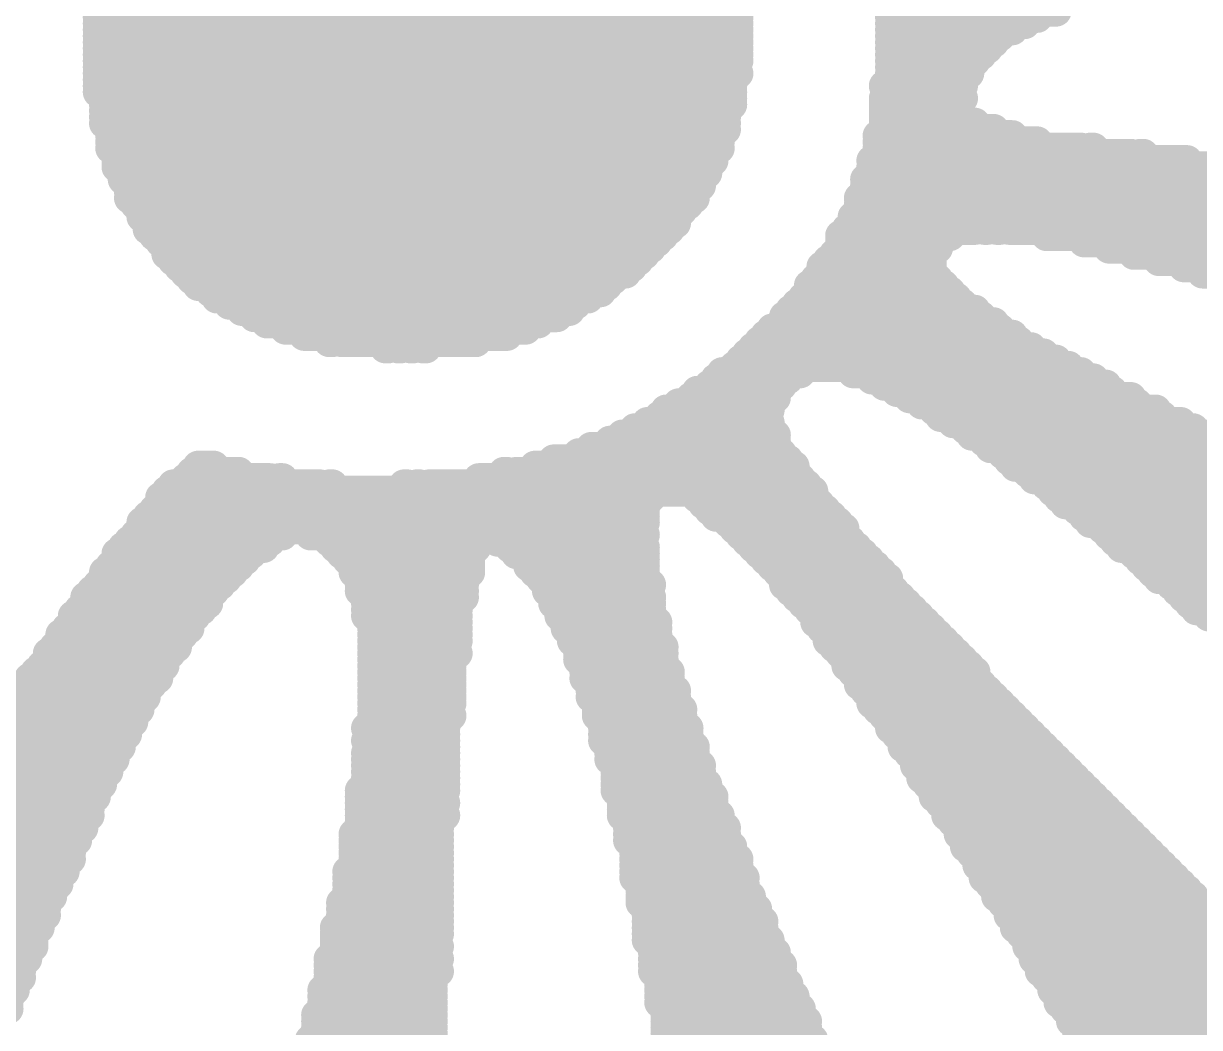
# Model space of a CAD drawing. Extents: x 0 to 127, y 0 to 167.
# Drawn here: x 48.859 to 50.775, y 100.33 to 101.966 of the extents above; entities that cross this region are included whole.
import ezdxf

# ---------------------------------------------------------------- set-up
doc = ezdxf.new("R2010")
doc.units = 0
doc.layers.add('2D_LINE_126', color=222, linetype='CONTINUOUS')

# ---------------------------------------------------------------- blocks, each defined once
blk = doc.blocks.new('SMOOTH_0$0508')
at = {"const_width": 0.0254}
blk.add_lwpolyline([(-0.0127, 0, 1), (0.0127, 0, 1)], format="xyb", close=True, dxfattribs=at)
blk = doc.blocks.new('DRAWING_3017')
at = {"layer": '2D_LINE_126', "const_width": 0.0508}
for points in [[(3.00736, 9.27608), (4.04876, 9.27608)], [(3.00736, 9.26592), (4.04876, 9.26592)], [(4.29768, 9.27608), (4.56692, 9.27608)], [(4.29768, 9.26592), (4.53644, 9.26592)], [(3.00736, 9.25576), (4.04876, 9.25576)], [(3.00736, 9.2456), (4.04876, 9.2456)], [(4.29768, 9.25576), (4.51612, 9.25576)], [(4.29768, 9.2456), (4.4958, 9.2456)], [(3.00736, 9.23544), (4.04876, 9.23544)], [(3.00736, 9.22528), (4.04876, 9.22528)], [(4.29768, 9.23544), (4.47548, 9.23544)], [(4.29768, 9.22528), (4.46532, 9.22528)], [(3.00736, 9.21512), (4.04876, 9.21512)], [(4.29768, 9.21512), (4.45516, 9.21512)], [(3.00736, 9.20496), (4.04876, 9.20496)], [(3.00736, 9.1948), (4.04876, 9.1948)], [(4.29768, 9.20496), (4.445, 9.20496)], [(4.29768, 9.1948), (4.43484, 9.1948)], [(3.00736, 9.18464), (4.0386, 9.18464)], [(3.00736, 9.17448), (4.04876, 9.17448)], [(4.29768, 9.18464), (4.42468, 9.18464)], [(4.29768, 9.17448), (4.42468, 9.17448)], [(3.00736, 9.16432), (4.0386, 9.16432)], [(3.00736, 9.15416), (4.0386, 9.15416)], [(4.28752, 9.15416), (4.41452, 9.15416)], [(4.29768, 9.16432), (4.41452, 9.16432)], [(3.00736, 9.144), (4.0386, 9.144)], [(3.01752, 9.13384), (4.0386, 9.13384)], [(4.28752, 9.13384), (4.41452, 9.13384)], [(4.29768, 9.144), (4.40436, 9.144)], [(3.01752, 9.12368), (4.0386, 9.12368)], [(3.01752, 9.11352), (4.02844, 9.11352)], [(4.28752, 9.12368), (4.40436, 9.12368)], [(4.28752, 9.11352), (4.40436, 9.11352)], [(3.01752, 9.10336), (4.02844, 9.10336)], [(3.01752, 9.0932), (4.02844, 9.0932)], [(4.28752, 9.10336), (4.40436, 9.10336)], [(4.28752, 9.0932), (4.43484, 9.0932)], [(3.02768, 9.08304), (4.02844, 9.08304)], [(3.02768, 9.07288), (4.01828, 9.07288)], [(4.27736, 9.07288), (4.4958, 9.07288)], [(4.28752, 9.08304), (4.46532, 9.08304)], [(3.02768, 9.06272), (4.01828, 9.06272)], [(3.02768, 9.05256), (4.01828, 9.05256)], [(4.27736, 9.06272), (4.53644, 9.06272)], [(4.27736, 9.05256), (4.60756, 9.05256)], [(4.6228, 9.05256), (4.62788, 9.05256)], [(3.03784, 9.0424), (4.00812, 9.0424)], [(4.27736, 9.0424), (4.68884, 9.0424)], [(4.70408, 9.0424), (4.70916, 9.0424)], [(3.03784, 9.03224), (4.00812, 9.03224)], [(3.03784, 9.02208), (3.99796, 9.02208)], [(4.2672, 9.03224), (4.78028, 9.03224)], [(4.2672, 9.02208), (4.86156, 9.02208)], [(3.048, 9.01192), (3.99796, 9.01192)], [(3.048, 9.00176), (3.9878, 9.00176)], [(4.25704, 9.00176), (5.07492, 9.00176)], [(4.2672, 9.01192), (4.953, 9.01192)], [(3.05816, 8.9916), (3.9878, 8.9916)], [(3.05816, 8.98144), (3.97764, 8.98144)], [(4.25704, 8.9916), (5.19684, 8.9916)], [(4.25704, 8.98144), (5.31876, 8.98144)], [(3.05816, 8.97128), (3.97764, 8.97128)], [(3.06832, 8.96112), (3.96748, 8.96112)], [(4.24688, 8.97128), (5.44068, 8.97128)], [(4.24688, 8.96112), (5.5626, 8.96112)], [(3.07848, 8.95096), (3.95732, 8.95096)], [(3.07848, 8.9408), (3.94716, 8.9408)], [(4.23672, 8.9408), (5.8674, 8.9408)], [(4.24688, 8.95096), (5.70484, 8.95096)], [(3.08864, 8.93064), (3.94716, 8.93064)], [(3.08864, 8.92048), (3.937, 8.92048)], [(4.22656, 8.92048), (4.43484, 8.92048)], [(4.23672, 8.93064), (6.00964, 8.93064)], [(4.45008, 8.92048), (4.45516, 8.92048)], [(4.4704, 8.92048), (4.47548, 8.92048)], [(4.49072, 8.92048), (6.1722, 8.92048)], [(3.0988, 8.91032), (3.92684, 8.91032)], [(3.10896, 8.90016), (3.91668, 8.90016)], [(4.2164, 8.91032), (4.3942, 8.91032)], [(4.2164, 8.90016), (4.37388, 8.90016)], [(4.55168, 8.91032), (6.31444, 8.91032)], [(4.61264, 8.90016), (6.46684, 8.90016)], [(3.11912, 8.89), (3.90652, 8.89)], [(4.2164, 8.89), (4.37388, 8.89)], [(4.65328, 8.89), (8.5598, 8.89)], [(3.11912, 8.87984), (3.89636, 8.87984)], [(3.12928, 8.86968), (3.8862, 8.86968)], [(4.19608, 8.86968), (4.36372, 8.86968)], [(4.20624, 8.87984), (4.36372, 8.87984)], [(4.69392, 8.87984), (8.5598, 8.87984)], [(4.73456, 8.86968), (8.5598, 8.86968)], [(3.13944, 8.85952), (3.87604, 8.85952)], [(3.1496, 8.84936), (3.86588, 8.84936)], [(4.18592, 8.85952), (4.36372, 8.85952)], [(4.18592, 8.84936), (4.36372, 8.84936)], [(4.7752, 8.85952), (8.5598, 8.85952)], [(4.80568, 8.84936), (8.5598, 8.84936)], [(3.15976, 8.8392), (3.84556, 8.8392)], [(3.16992, 8.82904), (3.8354, 8.82904)], [(4.1656, 8.82904), (4.38404, 8.82904)], [(4.17576, 8.8392), (4.37388, 8.8392)], [(3.19024, 8.81888), (3.82524, 8.81888)], [(3.2004, 8.80872), (3.80492, 8.80872)], [(4.15544, 8.80872), (4.40436, 8.80872)], [(4.1656, 8.81888), (4.3942, 8.81888)], [(3.22072, 8.79856), (3.7846, 8.79856)], [(3.24104, 8.7884), (3.77444, 8.7884)], [(4.13512, 8.7884), (4.43484, 8.7884)], [(4.14528, 8.79856), (4.41452, 8.79856)], [(3.26136, 8.77824), (3.75412, 8.77824)], [(3.28168, 8.76808), (3.72364, 8.76808)], [(4.12496, 8.77824), (4.445, 8.77824)], [(4.12496, 8.76808), (4.46532, 8.76808)], [(3.31216, 8.75792), (3.70332, 8.75792)], [(3.34264, 8.74776), (3.67284, 8.74776)], [(4.09448, 8.74776), (4.4958, 8.74776)], [(4.10464, 8.75792), (4.47548, 8.75792)], [(3.38328, 8.7376), (3.38836, 8.7376)], [(3.4036, 8.7376), (3.62204, 8.7376)], [(3.47472, 8.72744), (3.4798, 8.72744)], [(3.49504, 8.72744), (3.50012, 8.72744)], [(3.51536, 8.72744), (3.52044, 8.72744)], [(3.53568, 8.72744), (3.54076, 8.72744)], [(4.07416, 8.72744), (4.52628, 8.72744)], [(4.08432, 8.7376), (4.50596, 8.7376)], [(4.064, 8.71728), (4.5466, 8.71728)], [(4.04368, 8.69696), (4.58724, 8.69696)], [(4.05384, 8.70712), (4.56692, 8.70712)], [(4.0132, 8.67664), (4.13004, 8.67664)], [(4.02336, 8.6868), (4.15036, 8.6868)], [(4.23672, 8.6868), (4.60756, 8.6868)], [(4.2672, 8.67664), (4.62788, 8.67664)], [(3.98272, 8.65632), (4.10972, 8.65632)], [(4.00304, 8.66648), (4.11988, 8.66648)], [(4.28752, 8.66648), (4.6482, 8.66648)], [(4.30784, 8.65632), (4.65836, 8.65632)], [(3.95224, 8.636), (4.09956, 8.636)], [(3.97256, 8.64616), (4.10972, 8.64616)], [(4.32816, 8.64616), (4.68884, 8.64616)], [(4.34848, 8.636), (4.699, 8.636)], [(3.92176, 8.61568), (4.0894, 8.61568)], [(3.93192, 8.62584), (4.09956, 8.62584)], [(4.3688, 8.62584), (4.72948, 8.62584)], [(4.37896, 8.61568), (4.73964, 8.61568)], [(3.88112, 8.59536), (4.09956, 8.59536)], [(3.90144, 8.60552), (4.09956, 8.60552)], [(4.39928, 8.60552), (4.77012, 8.60552)], [(4.4196, 8.59536), (4.79044, 8.59536)], [(3.84048, 8.57504), (4.10972, 8.57504)], [(3.8608, 8.5852), (4.10972, 8.5852)], [(4.42976, 8.5852), (4.81076, 8.5852)], [(4.45008, 8.57504), (4.83108, 8.57504)], [(3.78968, 8.55472), (4.11988, 8.55472)], [(3.81, 8.56488), (4.10972, 8.56488)], [(4.46024, 8.56488), (4.8514, 8.56488)], [(4.48056, 8.55472), (4.88188, 8.55472)], [(3.74904, 8.54456), (4.13004, 8.54456)], [(4.49072, 8.54456), (4.9022, 8.54456)], [(3.15976, 8.52424), (3.23596, 8.52424)], [(3.16992, 8.5344), (3.19532, 8.5344)], [(3.66776, 8.52424), (3.67284, 8.52424)], [(3.68808, 8.52424), (4.1402, 8.52424)], [(3.71856, 8.5344), (4.1402, 8.5344)], [(4.50088, 8.5344), (4.92252, 8.5344)], [(4.5212, 8.52424), (4.94284, 8.52424)], [(3.12928, 8.50392), (3.36804, 8.50392)], [(3.1496, 8.51408), (3.28676, 8.51408)], [(3.302, 8.51408), (3.30708, 8.51408)], [(3.38328, 8.50392), (3.38836, 8.50392)], [(3.5052, 8.50392), (3.51028, 8.50392)], [(3.52552, 8.50392), (3.5306, 8.50392)], [(3.54584, 8.50392), (4.16052, 8.50392)], [(3.62712, 8.51408), (4.15036, 8.51408)], [(4.53136, 8.51408), (4.96316, 8.51408)], [(4.55168, 8.50392), (4.99364, 8.50392)], [(3.10896, 8.4836), (3.90652, 8.4836)], [(3.11912, 8.49376), (4.17068, 8.49376)], [(3.98272, 8.4836), (4.17068, 8.4836)], [(4.56184, 8.49376), (5.01396, 8.49376)], [(4.572, 8.4836), (5.03428, 8.4836)], [(3.0988, 8.46328), (3.89636, 8.46328)], [(3.10896, 8.47344), (3.89636, 8.47344)], [(3.99288, 8.47344), (4.18084, 8.47344)], [(4.00304, 8.46328), (4.191, 8.46328)], [(4.58216, 8.47344), (5.0546, 8.47344)], [(4.60248, 8.46328), (5.08508, 8.46328)], [(3.07848, 8.44296), (3.89636, 8.44296)], [(3.08864, 8.45312), (3.89636, 8.45312)], [(4.0132, 8.45312), (4.20116, 8.45312)], [(4.03352, 8.44296), (4.21132, 8.44296)], [(4.61264, 8.45312), (5.1054, 8.45312)], [(4.6228, 8.44296), (5.12572, 8.44296)], [(3.06832, 8.42264), (3.30708, 8.42264)], [(3.07848, 8.4328), (3.8862, 8.4328)], [(3.3528, 8.42264), (3.89636, 8.42264)], [(4.04368, 8.4328), (4.22148, 8.4328)], [(4.05384, 8.42264), (4.22148, 8.42264)], [(4.64312, 8.4328), (5.1562, 8.4328)], [(4.65328, 8.42264), (5.17652, 8.42264)], [(3.048, 8.40232), (3.2766, 8.40232)], [(3.05816, 8.41248), (3.28676, 8.41248)], [(3.38328, 8.41248), (3.6322, 8.41248)], [(3.39344, 8.40232), (3.62204, 8.40232)], [(3.6576, 8.41248), (3.8862, 8.41248)], [(3.67792, 8.40232), (3.89636, 8.40232)], [(4.064, 8.41248), (4.23164, 8.41248)], [(4.07416, 8.40232), (4.2418, 8.40232)], [(4.66344, 8.41248), (5.19684, 8.41248)], [(4.6736, 8.40232), (5.22732, 8.40232)], [(3.03784, 8.39216), (3.25628, 8.39216)], [(3.4036, 8.39216), (3.61188, 8.39216)], [(3.68808, 8.39216), (3.89636, 8.39216)], [(4.08432, 8.39216), (4.25196, 8.39216)], [(4.69392, 8.39216), (5.24764, 8.39216)], [(3.02768, 8.37184), (3.23596, 8.37184)], [(3.03784, 8.382), (3.24612, 8.382)], [(3.41376, 8.382), (3.61188, 8.382)], [(3.42392, 8.37184), (3.61188, 8.37184)], [(3.7084, 8.382), (3.89636, 8.382)], [(3.7084, 8.37184), (3.89636, 8.37184)], [(4.09448, 8.382), (4.26212, 8.382)], [(4.10464, 8.37184), (4.27228, 8.37184)], [(4.70408, 8.382), (5.26796, 8.382)], [(4.71424, 8.37184), (5.28828, 8.37184)], [(3.01752, 8.36168), (3.2258, 8.36168)], [(3.01752, 8.35152), (3.21564, 8.35152)], [(3.42392, 8.36168), (3.61188, 8.36168)], [(3.43408, 8.35152), (3.60172, 8.35152)], [(3.71856, 8.36168), (3.89636, 8.36168)], [(3.72872, 8.35152), (3.89636, 8.35152)], [(4.1148, 8.36168), (4.28244, 8.36168)], [(4.12496, 8.35152), (4.2926, 8.35152)], [(4.7244, 8.36168), (5.31876, 8.36168)], [(4.73456, 8.35152), (5.33908, 8.35152)], [(2.9972, 8.3312), (3.19532, 8.3312)], [(3.00736, 8.34136), (3.20548, 8.34136)], [(3.43408, 8.34136), (3.60172, 8.34136)], [(3.43408, 8.3312), (3.60172, 8.3312)], [(3.73888, 8.34136), (3.90652, 8.34136)], [(3.73888, 8.3312), (3.89636, 8.3312)], [(4.12496, 8.34136), (4.2926, 8.34136)], [(4.13512, 8.3312), (4.30276, 8.3312)], [(4.75488, 8.34136), (5.3594, 8.34136)], [(4.76504, 8.3312), (5.38988, 8.3312)], [(2.98704, 8.32104), (3.18516, 8.32104)], [(2.98704, 8.31088), (3.18516, 8.31088)], [(3.44424, 8.32104), (3.60172, 8.32104)], [(3.44424, 8.31088), (3.59156, 8.31088)], [(3.74904, 8.32104), (3.90652, 8.32104)], [(3.74904, 8.31088), (3.90652, 8.31088)], [(4.14528, 8.32104), (4.31292, 8.32104)], [(4.15544, 8.31088), (4.32308, 8.31088)], [(4.7752, 8.32104), (5.4102, 8.32104)], [(4.78536, 8.31088), (5.43052, 8.31088)], [(2.96672, 8.29056), (3.16484, 8.29056)], [(2.97688, 8.30072), (3.175, 8.30072)], [(3.44424, 8.30072), (3.59156, 8.30072)], [(3.44424, 8.29056), (3.59156, 8.29056)], [(3.7592, 8.30072), (3.90652, 8.30072)], [(3.7592, 8.29056), (3.90652, 8.29056)], [(4.1656, 8.30072), (4.33324, 8.30072)], [(4.17576, 8.29056), (4.3434, 8.29056)], [(4.79552, 8.30072), (5.461, 8.30072)], [(4.81584, 8.29056), (5.48132, 8.29056)], [(2.95656, 8.27024), (3.15468, 8.27024)], [(2.96672, 8.2804), (3.15468, 8.2804)], [(3.4544, 8.2804), (3.59156, 8.2804)], [(3.4544, 8.27024), (3.59156, 8.27024)], [(3.76936, 8.2804), (3.91668, 8.2804)], [(3.76936, 8.27024), (3.91668, 8.27024)], [(4.17576, 8.2804), (4.35356, 8.2804)], [(4.18592, 8.27024), (4.36372, 8.27024)], [(2.9464, 8.26008), (3.14452, 8.26008)], [(2.9464, 8.24992), (3.13436, 8.24992)], [(3.4544, 8.26008), (3.59156, 8.26008)], [(3.4544, 8.24992), (3.59156, 8.24992)], [(3.77952, 8.26008), (3.91668, 8.26008)], [(3.77952, 8.24992), (3.91668, 8.24992)], [(4.19608, 8.26008), (4.37388, 8.26008)], [(4.19608, 8.24992), (4.38404, 8.24992)], [(2.92608, 8.2296), (3.1242, 8.2296)], [(2.93624, 8.23976), (3.13436, 8.23976)], [(3.4544, 8.23976), (3.5814, 8.23976)], [(3.4544, 8.2296), (3.59156, 8.2296)], [(3.78968, 8.23976), (3.92684, 8.23976)], [(3.78968, 8.2296), (3.92684, 8.2296)], [(4.20624, 8.23976), (4.3942, 8.23976)], [(4.2164, 8.2296), (4.40436, 8.2296)], [(2.92608, 8.21944), (3.11404, 8.21944)], [(3.4544, 8.21944), (3.5814, 8.21944)], [(3.78968, 8.21944), (3.92684, 8.21944)], [(4.22656, 8.21944), (4.41452, 8.21944)], [(2.90576, 8.19912), (3.10388, 8.19912)], [(2.91592, 8.20928), (3.11404, 8.20928)], [(3.4544, 8.20928), (3.5814, 8.20928)], [(3.4544, 8.19912), (3.5814, 8.19912)], [(3.79984, 8.20928), (3.92684, 8.20928)], [(3.79984, 8.19912), (3.937, 8.19912)], [(4.22656, 8.20928), (4.42468, 8.20928)], [(4.23672, 8.19912), (4.43484, 8.19912)], [(2.8956, 8.18896), (3.10388, 8.18896)], [(2.8956, 8.1788), (3.09372, 8.1788)], [(3.4544, 8.18896), (3.5814, 8.18896)], [(3.4544, 8.1788), (3.5814, 8.1788)], [(3.79984, 8.18896), (3.937, 8.18896)], [(3.81, 8.1788), (3.937, 8.1788)], [(4.24688, 8.18896), (4.43484, 8.18896)], [(4.24688, 8.1788), (4.445, 8.1788)], [(2.87528, 8.15848), (3.08356, 8.15848)], [(2.88544, 8.16864), (3.08356, 8.16864)], [(3.4544, 8.16864), (3.5814, 8.16864)], [(3.4544, 8.15848), (3.5814, 8.15848)], [(3.81, 8.16864), (3.94716, 8.16864)], [(3.81, 8.15848), (3.94716, 8.15848)], [(4.25704, 8.16864), (4.45516, 8.16864)], [(4.2672, 8.15848), (4.46532, 8.15848)], [(2.86512, 8.13816), (3.0734, 8.13816)], [(2.87528, 8.14832), (3.0734, 8.14832)], [(3.4544, 8.14832), (3.5814, 8.14832)], [(3.4544, 8.13816), (3.57124, 8.13816)], [(3.82016, 8.14832), (3.94716, 8.14832)], [(3.82016, 8.13816), (3.95732, 8.13816)], [(4.2672, 8.14832), (4.47548, 8.14832)], [(4.27736, 8.13816), (4.48564, 8.13816)], [(2.85496, 8.128), (3.06324, 8.128)], [(2.85496, 8.11784), (3.06324, 8.11784)], [(3.4544, 8.128), (3.5814, 8.128)], [(3.4544, 8.11784), (3.57124, 8.11784)], [(3.82016, 8.128), (3.95732, 8.128)], [(3.83032, 8.11784), (3.95732, 8.11784)], [(4.28752, 8.128), (4.4958, 8.128)], [(4.29768, 8.11784), (4.50596, 8.11784)], [(2.83464, 8.09752), (3.05308, 8.09752)], [(2.8448, 8.10768), (3.05308, 8.10768)], [(3.44424, 8.10768), (3.57124, 8.10768)], [(3.4544, 8.09752), (3.57124, 8.09752)], [(3.83032, 8.10768), (3.96748, 8.10768)], [(3.83032, 8.09752), (3.96748, 8.09752)], [(4.29768, 8.10768), (4.51612, 8.10768)], [(4.30784, 8.09752), (4.52628, 8.09752)], [(2.82448, 8.0772), (3.04292, 8.0772)], [(2.83464, 8.08736), (3.04292, 8.08736)], [(3.44424, 8.08736), (3.57124, 8.08736)], [(3.4544, 8.0772), (3.57124, 8.0772)], [(3.83032, 8.08736), (3.96748, 8.08736)], [(3.84048, 8.0772), (3.97764, 8.0772)], [(4.318, 8.08736), (4.53644, 8.08736)], [(4.318, 8.0772), (4.5466, 8.0772)], [(2.81432, 8.06704), (3.03276, 8.06704)], [(2.81432, 8.05688), (3.03276, 8.05688)], [(3.44424, 8.06704), (3.57124, 8.06704)], [(3.44424, 8.05688), (3.57124, 8.05688)], [(3.84048, 8.06704), (3.97764, 8.06704)], [(3.84048, 8.05688), (3.97764, 8.05688)], [(4.32816, 8.06704), (4.55676, 8.06704)], [(4.33832, 8.05688), (4.56692, 8.05688)], [(2.80416, 8.04672), (3.0226, 8.04672)], [(3.44424, 8.04672), (3.57124, 8.04672)], [(3.85064, 8.04672), (3.9878, 8.04672)], [(4.33832, 8.04672), (4.57708, 8.04672)], [(2.794, 8.03656), (3.0226, 8.03656)], [(2.794, 8.0264), (3.01244, 8.0264)], [(3.44424, 8.03656), (3.57124, 8.03656)], [(3.44424, 8.0264), (3.57124, 8.0264)], [(3.85064, 8.03656), (3.9878, 8.03656)], [(3.85064, 8.0264), (3.9878, 8.0264)], [(4.34848, 8.03656), (4.58724, 8.03656)], [(4.34848, 8.0264), (4.5974, 8.0264)], [(2.77368, 8.00608), (3.00228, 8.00608)], [(2.78384, 8.01624), (3.01244, 8.01624)], [(3.43408, 8.00608), (3.57124, 8.00608)], [(3.44424, 8.01624), (3.57124, 8.01624)], [(3.85064, 8.01624), (3.99796, 8.01624)], [(3.85064, 8.00608), (3.99796, 8.00608)], [(4.35864, 8.01624), (4.60756, 8.01624)], [(4.3688, 8.00608), (4.61772, 8.00608)], [(2.76352, 7.98576), (2.99212, 7.98576)], [(2.77368, 7.99592), (3.00228, 7.99592)], [(3.43408, 7.99592), (3.56108, 7.99592)], [(3.43408, 7.98576), (3.57124, 7.98576)], [(3.8608, 7.99592), (4.00812, 7.99592)], [(3.8608, 7.98576), (4.00812, 7.98576)], [(4.3688, 7.99592), (4.62788, 7.99592)], [(4.37896, 7.98576), (4.63804, 7.98576)], [(2.75336, 7.9756), (2.99212, 7.9756)], [(2.75336, 7.96544), (2.99212, 7.96544)], [(3.43408, 7.9756), (3.56108, 7.9756)], [(3.43408, 7.96544), (3.57124, 7.96544)], [(3.8608, 7.9756), (4.00812, 7.9756)], [(3.8608, 7.96544), (4.01828, 7.96544)], [(4.38912, 7.9756), (4.6482, 7.9756)], [(4.38912, 7.96544), (4.65836, 7.96544)], [(2.73304, 7.94512), (2.98196, 7.94512)], [(2.7432, 7.95528), (2.98196, 7.95528)], [(3.43408, 7.95528), (3.56108, 7.95528)], [(3.43408, 7.94512), (3.56108, 7.94512)], [(3.87096, 7.95528), (4.01828, 7.95528)], [(3.87096, 7.94512), (4.02844, 7.94512)], [(4.39928, 7.95528), (4.66852, 7.95528)], [(4.40944, 7.94512), (4.67868, 7.94512)], [(2.72288, 7.9248), (2.9718, 7.9248)], [(2.73304, 7.93496), (2.9718, 7.93496)], [(3.42392, 7.93496), (3.56108, 7.93496)], [(3.42392, 7.9248), (3.56108, 7.9248)], [(3.87096, 7.93496), (4.02844, 7.93496)], [(3.87096, 7.9248), (4.02844, 7.9248)], [(4.40944, 7.93496), (4.68884, 7.93496)], [(4.4196, 7.9248), (4.699, 7.9248)], [(2.71272, 7.91464), (2.96164, 7.91464)], [(2.71272, 7.90448), (2.96164, 7.90448)], [(3.42392, 7.91464), (3.56108, 7.91464)], [(3.42392, 7.90448), (3.56108, 7.90448)], [(3.88112, 7.91464), (4.0386, 7.91464)], [(3.88112, 7.90448), (4.0386, 7.90448)], [(4.4196, 7.91464), (4.70916, 7.91464)], [(4.42976, 7.90448), (4.71932, 7.90448)], [(2.70256, 7.89432), (2.96164, 7.89432)], [(3.42392, 7.89432), (3.56108, 7.89432)], [(3.88112, 7.89432), (4.04876, 7.89432)], [(4.43992, 7.89432), (4.72948, 7.89432)], [(2.6924, 7.88416), (2.95148, 7.88416)], [(2.6924, 7.874), (2.95148, 7.874)], [(3.41376, 7.874), (3.56108, 7.874)], [(3.42392, 7.88416), (3.56108, 7.88416)], [(3.88112, 7.88416), (4.04876, 7.88416)], [(3.88112, 7.874), (4.04876, 7.874)], [(4.43992, 7.88416), (4.73964, 7.88416)], [(4.45008, 7.874), (4.7498, 7.874)], [(2.67208, 7.85368), (2.94132, 7.85368)], [(2.68224, 7.86384), (2.94132, 7.86384)], [(3.41376, 7.86384), (3.56108, 7.86384)], [(3.41376, 7.85368), (3.56108, 7.85368)], [(3.88112, 7.86384), (4.05892, 7.86384)], [(3.89128, 7.85368), (4.05892, 7.85368)], [(4.45008, 7.86384), (4.75996, 7.86384)], [(4.46024, 7.85368), (4.77012, 7.85368)], [(2.66192, 7.84352), (2.93116, 7.84352)], [(2.66192, 7.83336), (2.93116, 7.83336)], [(3.41376, 7.84352), (3.56108, 7.84352)], [(3.41376, 7.83336), (3.56108, 7.83336)], [(3.89128, 7.84352), (4.05892, 7.84352)], [(3.89128, 7.83336), (4.06908, 7.83336)], [(4.4704, 7.84352), (4.78028, 7.84352)], [(4.4704, 7.83336), (4.79044, 7.83336)], [(2.65176, 7.8232), (2.921, 7.8232)], [(2.65176, 7.81304), (2.921, 7.81304)], [(3.4036, 7.8232), (3.56108, 7.8232)], [(3.4036, 7.81304), (3.56108, 7.81304)], [(3.89128, 7.8232), (4.06908, 7.8232)], [(3.90144, 7.81304), (4.07924, 7.81304)], [(4.48056, 7.8232), (4.8006, 7.8232)], [(4.49072, 7.81304), (4.81076, 7.81304)], [(2.63144, 7.79272), (2.91084, 7.79272)], [(2.6416, 7.80288), (2.921, 7.80288)], [(3.4036, 7.80288), (3.56108, 7.80288)], [(3.4036, 7.79272), (3.56108, 7.79272)], [(3.90144, 7.80288), (4.07924, 7.80288)], [(3.90144, 7.79272), (4.0894, 7.79272)], [(4.49072, 7.80288), (4.82092, 7.80288)], [(4.50088, 7.79272), (4.83108, 7.79272)], [(2.62128, 7.78256), (2.91084, 7.78256)], [(2.62128, 7.7724), (2.90068, 7.7724)], [(3.39344, 7.78256), (3.56108, 7.78256)], [(3.39344, 7.7724), (3.56108, 7.7724)], [(3.90144, 7.78256), (4.0894, 7.78256)], [(3.90144, 7.7724), (4.0894, 7.7724)], [(4.50088, 7.78256), (4.84124, 7.78256)], [(4.51104, 7.7724), (4.8514, 7.7724)], [(2.61112, 7.76224), (2.90068, 7.76224)], [(2.61112, 7.75208), (2.90068, 7.75208)], [(3.39344, 7.76224), (3.55092, 7.76224)], [(3.39344, 7.75208), (3.56108, 7.75208)], [(3.90144, 7.76224), (4.09956, 7.76224)], [(3.9116, 7.75208), (4.09956, 7.75208)], [(4.5212, 7.76224), (4.86156, 7.76224)], [(4.5212, 7.75208), (4.87172, 7.75208)], [(2.5908, 7.73176), (2.89052, 7.73176)], [(2.60096, 7.74192), (2.89052, 7.74192)], [(3.38328, 7.73176), (3.56108, 7.73176)], [(3.39344, 7.74192), (3.55092, 7.74192)], [(3.9116, 7.74192), (4.10972, 7.74192)], [(3.9116, 7.73176), (4.10972, 7.73176)], [(4.53136, 7.74192), (4.88188, 7.74192)], [(4.53136, 7.73176), (4.89204, 7.73176)], [(2.5908, 7.7216), (2.88036, 7.7216)], [(3.38328, 7.7216), (3.55092, 7.7216)], [(3.9116, 7.7216), (4.11988, 7.7216)], [(4.54152, 7.7216), (4.9022, 7.7216)], [(2.57048, 7.70128), (2.88036, 7.70128)], [(2.58064, 7.71144), (2.88036, 7.71144)], [(3.38328, 7.71144), (3.56108, 7.71144)], [(3.38328, 7.70128), (3.55092, 7.70128)], [(3.9116, 7.71144), (4.11988, 7.71144)], [(3.92176, 7.70128), (4.11988, 7.70128)], [(4.54152, 7.71144), (4.91236, 7.71144)], [(4.55168, 7.70128), (4.92252, 7.70128)], [(2.56032, 7.68096), (2.8702, 7.68096)], [(2.57048, 7.69112), (2.8702, 7.69112)], [(3.37312, 7.68096), (3.55092, 7.68096)], [(3.38328, 7.69112), (3.55092, 7.69112)], [(3.92176, 7.69112), (4.13004, 7.69112)], [(3.92176, 7.68096), (4.13004, 7.68096)], [(4.56184, 7.69112), (4.93268, 7.69112)], [(4.56184, 7.68096), (4.94284, 7.68096)], [(2.55016, 7.6708), (2.86004, 7.6708)], [(2.55016, 7.66064), (2.86004, 7.66064)], [(3.37312, 7.6708), (3.55092, 7.6708)], [(3.37312, 7.66064), (3.55092, 7.66064)], [(3.92176, 7.6708), (4.1402, 7.6708)], [(3.92176, 7.66064), (4.1402, 7.66064)], [(4.572, 7.6708), (4.953, 7.6708)], [(4.572, 7.66064), (4.96316, 7.66064)], [(2.54, 7.65048), (2.86004, 7.65048)], [(3.36296, 7.64032), (3.55092, 7.64032)], [(3.37312, 7.65048), (3.55092, 7.65048)], [(3.93192, 7.65048), (4.15036, 7.65048)], [(3.93192, 7.64032), (4.15036, 7.64032)], [(4.58216, 7.65048), (4.97332, 7.65048)], [(4.59232, 7.64032), (4.98348, 7.64032)], [(3.36296, 7.63016), (3.55092, 7.63016)], [(3.36296, 7.62), (3.55092, 7.62)], [(3.93192, 7.63016), (4.16052, 7.63016)], [(3.93192, 7.62), (4.16052, 7.62)], [(4.59232, 7.63016), (4.99364, 7.63016)], [(4.60248, 7.62), (5.0038, 7.62)], [(3.3528, 7.59968), (3.55092, 7.59968)], [(3.36296, 7.60984), (3.55092, 7.60984)], [(3.93192, 7.60984), (4.16052, 7.60984)], [(3.94208, 7.59968), (4.17068, 7.59968)], [(4.60248, 7.60984), (5.02412, 7.60984)], [(4.61264, 7.59968), (5.03428, 7.59968)]]:
    blk.add_lwpolyline(points, dxfattribs=at)
at = {"layer": '2D_LINE_126'}
for p in [(3.00736, 9.27608), (3.00736, 9.26592), (4.04876, 9.27608), (4.04876, 9.26592), (4.29768, 9.27608), (4.29768, 9.26592), (4.53644, 9.26592), (4.56692, 9.27608), (3.00736, 9.25576), (3.00736, 9.2456), (4.04876, 9.25576), (4.04876, 9.2456), (4.29768, 9.25576), (4.29768, 9.2456), (4.4958, 9.2456), (4.51612, 9.25576), (3.00736, 9.23544), (3.00736, 9.22528), (4.04876, 9.23544), (4.04876, 9.22528), (4.29768, 9.23544), (4.29768, 9.22528), (4.46532, 9.22528), (4.47548, 9.23544), (3.00736, 9.21512), (4.04876, 9.21512), (4.29768, 9.21512), (4.45516, 9.21512), (3.00736, 9.20496), (3.00736, 9.1948), (4.04876, 9.20496), (4.04876, 9.1948), (4.29768, 9.20496), (4.29768, 9.1948), (4.43484, 9.1948), (4.445, 9.20496), (3.00736, 9.18464), (3.00736, 9.17448), (4.0386, 9.18464), (4.04876, 9.17448), (4.29768, 9.18464), (4.29768, 9.17448), (4.42468, 9.18464), (4.42468, 9.17448), (3.00736, 9.16432), (3.00736, 9.15416), (4.0386, 9.16432), (4.0386, 9.15416), (4.28752, 9.15416), (4.29768, 9.16432), (4.41452, 9.16432), (4.41452, 9.15416), (3.00736, 9.144), (3.01752, 9.13384), (4.0386, 9.144), (4.0386, 9.13384), (4.28752, 9.13384), (4.29768, 9.144), (4.40436, 9.144), (4.41452, 9.13384), (3.01752, 9.12368), (3.01752, 9.11352), (4.02844, 9.11352), (4.0386, 9.12368), (4.28752, 9.12368), (4.28752, 9.11352), (4.40436, 9.12368), (4.40436, 9.11352), (3.01752, 9.10336), (3.01752, 9.0932), (4.02844, 9.10336), (4.02844, 9.0932), (4.28752, 9.10336), (4.28752, 9.0932), (4.40436, 9.10336), (4.43484, 9.0932), (3.02768, 9.08304), (3.02768, 9.07288), (4.01828, 9.07288), (4.02844, 9.08304), (4.27736, 9.07288), (4.28752, 9.08304), (4.46532, 9.08304), (4.4958, 9.07288), (3.02768, 9.06272), (3.02768, 9.05256), (4.01828, 9.06272), (4.01828, 9.05256), (4.27736, 9.06272), (4.27736, 9.05256), (4.53644, 9.06272), (4.60756, 9.05256), (4.6228, 9.05256), (4.62788, 9.05256), (3.03784, 9.0424), (4.00812, 9.0424), (4.27736, 9.0424), (4.68884, 9.0424), (4.70408, 9.0424), (4.70916, 9.0424), (3.03784, 9.03224), (3.03784, 9.02208), (3.99796, 9.02208), (4.00812, 9.03224), (4.2672, 9.03224), (4.2672, 9.02208), (4.78028, 9.03224), (3.048, 9.01192), (3.048, 9.00176), (3.9878, 9.00176), (3.99796, 9.01192), (4.25704, 9.00176), (4.2672, 9.01192), (3.05816, 8.9916), (3.05816, 8.98144), (3.97764, 8.98144), (3.9878, 8.9916), (4.25704, 8.9916), (4.25704, 8.98144), (3.05816, 8.97128), (3.06832, 8.96112), (3.96748, 8.96112), (3.97764, 8.97128), (4.24688, 8.97128), (4.24688, 8.96112), (3.07848, 8.95096), (3.07848, 8.9408), (3.94716, 8.9408), (3.95732, 8.95096), (4.23672, 8.9408), (4.24688, 8.95096), (3.08864, 8.93064), (3.08864, 8.92048), (3.937, 8.92048), (3.94716, 8.93064), (4.22656, 8.92048), (4.23672, 8.93064), (4.43484, 8.92048), (4.45008, 8.92048), (4.45516, 8.92048), (4.4704, 8.92048), (4.47548, 8.92048), (4.49072, 8.92048), (3.0988, 8.91032), (3.10896, 8.90016), (3.91668, 8.90016), (3.92684, 8.91032), (4.2164, 8.91032), (4.2164, 8.90016), (4.37388, 8.90016), (4.3942, 8.91032), (4.55168, 8.91032), (4.61264, 8.90016), (3.11912, 8.89), (3.90652, 8.89), (4.2164, 8.89), (4.37388, 8.89), (4.65328, 8.89), (3.11912, 8.87984), (3.12928, 8.86968), (3.8862, 8.86968), (3.89636, 8.87984), (4.19608, 8.86968), (4.20624, 8.87984), (4.36372, 8.87984), (4.36372, 8.86968), (4.69392, 8.87984), (4.73456, 8.86968), (3.13944, 8.85952), (3.1496, 8.84936), (3.86588, 8.84936), (3.87604, 8.85952), (4.18592, 8.85952), (4.18592, 8.84936), (4.36372, 8.85952), (4.36372, 8.84936), (4.7752, 8.85952), (4.80568, 8.84936), (3.15976, 8.8392), (3.16992, 8.82904), (3.8354, 8.82904), (3.84556, 8.8392), (4.1656, 8.82904), (4.17576, 8.8392), (4.37388, 8.8392), (4.38404, 8.82904), (3.19024, 8.81888), (3.2004, 8.80872), (3.80492, 8.80872), (3.82524, 8.81888), (4.15544, 8.80872), (4.1656, 8.81888), (4.3942, 8.81888), (4.40436, 8.80872), (3.22072, 8.79856), (3.24104, 8.7884), (3.77444, 8.7884), (3.7846, 8.79856), (4.13512, 8.7884), (4.14528, 8.79856), (4.41452, 8.79856), (4.43484, 8.7884), (3.26136, 8.77824), (3.28168, 8.76808), (3.72364, 8.76808), (3.75412, 8.77824), (4.12496, 8.77824), (4.12496, 8.76808), (4.445, 8.77824), (4.46532, 8.76808), (3.31216, 8.75792), (3.34264, 8.74776), (3.67284, 8.74776), (3.70332, 8.75792), (4.09448, 8.74776), (4.10464, 8.75792), (4.47548, 8.75792), (4.4958, 8.74776), (3.38328, 8.7376), (3.38836, 8.7376), (3.4036, 8.7376), (3.47472, 8.72744), (3.4798, 8.72744), (3.49504, 8.72744), (3.50012, 8.72744), (3.51536, 8.72744), (3.52044, 8.72744), (3.53568, 8.72744), (3.54076, 8.72744), (3.62204, 8.7376), (4.07416, 8.72744), (4.08432, 8.7376), (4.50596, 8.7376), (4.52628, 8.72744), (4.064, 8.71728), (4.5466, 8.71728), (4.04368, 8.69696), (4.05384, 8.70712), (4.56692, 8.70712), (4.58724, 8.69696), (4.0132, 8.67664), (4.02336, 8.6868), (4.13004, 8.67664), (4.15036, 8.6868), (4.23672, 8.6868), (4.2672, 8.67664), (4.60756, 8.6868), (4.62788, 8.67664), (3.98272, 8.65632), (4.00304, 8.66648), (4.10972, 8.65632), (4.11988, 8.66648), (4.28752, 8.66648), (4.30784, 8.65632), (4.6482, 8.66648), (4.65836, 8.65632), (3.95224, 8.636), (3.97256, 8.64616), (4.09956, 8.636), (4.10972, 8.64616), (4.32816, 8.64616), (4.34848, 8.636), (4.68884, 8.64616), (4.699, 8.636), (3.92176, 8.61568), (3.93192, 8.62584), (4.0894, 8.61568), (4.09956, 8.62584), (4.3688, 8.62584), (4.37896, 8.61568), (4.72948, 8.62584), (4.73964, 8.61568), (3.88112, 8.59536), (3.90144, 8.60552), (4.09956, 8.60552), (4.09956, 8.59536), (4.39928, 8.60552), (4.4196, 8.59536), (4.77012, 8.60552), (4.79044, 8.59536), (3.84048, 8.57504), (3.8608, 8.5852), (4.10972, 8.5852), (4.10972, 8.57504), (4.42976, 8.5852), (4.45008, 8.57504), (4.81076, 8.5852), (3.78968, 8.55472), (3.81, 8.56488), (4.10972, 8.56488), (4.11988, 8.55472), (4.46024, 8.56488), (4.48056, 8.55472), (3.74904, 8.54456), (4.13004, 8.54456), (4.49072, 8.54456), (3.15976, 8.52424), (3.16992, 8.5344), (3.19532, 8.5344), (3.23596, 8.52424), (3.66776, 8.52424), (3.67284, 8.52424), (3.68808, 8.52424), (3.71856, 8.5344), (4.1402, 8.5344), (4.1402, 8.52424), (4.50088, 8.5344), (4.5212, 8.52424), (3.12928, 8.50392), (3.1496, 8.51408), (3.28676, 8.51408), (3.302, 8.51408), (3.30708, 8.51408), (3.36804, 8.50392), (3.38328, 8.50392), (3.38836, 8.50392), (3.5052, 8.50392), (3.51028, 8.50392), (3.52552, 8.50392), (3.5306, 8.50392), (3.54584, 8.50392), (3.62712, 8.51408), (4.15036, 8.51408), (4.16052, 8.50392), (4.53136, 8.51408), (4.55168, 8.50392), (3.10896, 8.4836), (3.11912, 8.49376), (3.90652, 8.4836), (3.98272, 8.4836), (4.17068, 8.49376), (4.17068, 8.4836), (4.56184, 8.49376), (4.572, 8.4836), (3.0988, 8.46328), (3.10896, 8.47344), (3.89636, 8.47344), (3.89636, 8.46328), (3.99288, 8.47344), (4.00304, 8.46328), (4.18084, 8.47344), (4.191, 8.46328), (4.58216, 8.47344), (4.60248, 8.46328), (3.07848, 8.44296), (3.08864, 8.45312), (3.89636, 8.45312), (3.89636, 8.44296), (4.0132, 8.45312), (4.03352, 8.44296), (4.20116, 8.45312), (4.21132, 8.44296), (4.61264, 8.45312), (4.6228, 8.44296), (3.06832, 8.42264), (3.07848, 8.4328), (3.30708, 8.42264), (3.3528, 8.42264), (3.8862, 8.4328), (3.89636, 8.42264), (4.04368, 8.4328), (4.05384, 8.42264), (4.22148, 8.4328), (4.22148, 8.42264), (4.64312, 8.4328), (4.65328, 8.42264), (3.048, 8.40232), (3.05816, 8.41248), (3.2766, 8.40232), (3.28676, 8.41248), (3.38328, 8.41248), (3.39344, 8.40232), (3.62204, 8.40232), (3.6322, 8.41248), (3.6576, 8.41248), (3.67792, 8.40232), (3.8862, 8.41248), (3.89636, 8.40232), (4.064, 8.41248), (4.07416, 8.40232), (4.23164, 8.41248), (4.2418, 8.40232), (4.66344, 8.41248), (4.6736, 8.40232), (3.03784, 8.39216), (3.25628, 8.39216), (3.4036, 8.39216), (3.61188, 8.39216), (3.68808, 8.39216), (3.89636, 8.39216), (4.08432, 8.39216), (4.25196, 8.39216), (4.69392, 8.39216), (3.02768, 8.37184), (3.03784, 8.382), (3.23596, 8.37184), (3.24612, 8.382), (3.41376, 8.382), (3.42392, 8.37184), (3.61188, 8.382), (3.61188, 8.37184), (3.7084, 8.382), (3.7084, 8.37184), (3.89636, 8.382), (3.89636, 8.37184), (4.09448, 8.382), (4.10464, 8.37184), (4.26212, 8.382), (4.27228, 8.37184), (4.70408, 8.382), (4.71424, 8.37184), (3.01752, 8.36168), (3.01752, 8.35152), (3.21564, 8.35152), (3.2258, 8.36168), (3.42392, 8.36168), (3.43408, 8.35152), (3.60172, 8.35152), (3.61188, 8.36168), (3.71856, 8.36168), (3.72872, 8.35152), (3.89636, 8.36168), (3.89636, 8.35152), (4.1148, 8.36168), (4.12496, 8.35152), (4.28244, 8.36168), (4.2926, 8.35152), (4.7244, 8.36168), (4.73456, 8.35152), (2.9972, 8.3312), (3.00736, 8.34136), (3.19532, 8.3312), (3.20548, 8.34136), (3.43408, 8.34136), (3.43408, 8.3312), (3.60172, 8.34136), (3.60172, 8.3312), (3.73888, 8.34136), (3.73888, 8.3312), (3.89636, 8.3312), (3.90652, 8.34136), (4.12496, 8.34136), (4.13512, 8.3312), (4.2926, 8.34136), (4.30276, 8.3312), (4.75488, 8.34136), (4.76504, 8.3312), (2.98704, 8.32104), (2.98704, 8.31088), (3.18516, 8.32104), (3.18516, 8.31088), (3.44424, 8.32104), (3.44424, 8.31088), (3.59156, 8.31088), (3.60172, 8.32104), (3.74904, 8.32104), (3.74904, 8.31088), (3.90652, 8.32104), (3.90652, 8.31088), (4.14528, 8.32104), (4.15544, 8.31088), (4.31292, 8.32104), (4.32308, 8.31088), (4.7752, 8.32104), (4.78536, 8.31088), (2.96672, 8.29056), (2.97688, 8.30072), (3.16484, 8.29056), (3.175, 8.30072), (3.44424, 8.30072), (3.44424, 8.29056), (3.59156, 8.30072), (3.59156, 8.29056), (3.7592, 8.30072), (3.7592, 8.29056), (3.90652, 8.30072), (3.90652, 8.29056), (4.1656, 8.30072), (4.17576, 8.29056), (4.33324, 8.30072), (4.3434, 8.29056), (4.79552, 8.30072), (4.81584, 8.29056), (2.95656, 8.27024), (2.96672, 8.2804), (3.15468, 8.2804), (3.15468, 8.27024), (3.4544, 8.2804), (3.4544, 8.27024), (3.59156, 8.2804), (3.59156, 8.27024), (3.76936, 8.2804), (3.76936, 8.27024), (3.91668, 8.2804), (3.91668, 8.27024), (4.17576, 8.2804), (4.18592, 8.27024), (4.35356, 8.2804), (4.36372, 8.27024), (2.9464, 8.26008), (2.9464, 8.24992), (3.13436, 8.24992), (3.14452, 8.26008), (3.4544, 8.26008), (3.4544, 8.24992), (3.59156, 8.26008), (3.59156, 8.24992), (3.77952, 8.26008), (3.77952, 8.24992), (3.91668, 8.26008), (3.91668, 8.24992), (4.19608, 8.26008), (4.19608, 8.24992), (4.37388, 8.26008), (4.38404, 8.24992), (2.92608, 8.2296), (2.93624, 8.23976), (3.1242, 8.2296), (3.13436, 8.23976), (3.4544, 8.23976), (3.4544, 8.2296), (3.5814, 8.23976), (3.59156, 8.2296), (3.78968, 8.23976), (3.78968, 8.2296), (3.92684, 8.23976), (3.92684, 8.2296), (4.20624, 8.23976), (4.2164, 8.2296), (4.3942, 8.23976), (4.40436, 8.2296), (2.92608, 8.21944), (3.11404, 8.21944), (3.4544, 8.21944), (3.5814, 8.21944), (3.78968, 8.21944), (3.92684, 8.21944), (4.22656, 8.21944), (4.41452, 8.21944), (2.90576, 8.19912), (2.91592, 8.20928), (3.10388, 8.19912), (3.11404, 8.20928), (3.4544, 8.20928), (3.4544, 8.19912), (3.5814, 8.20928), (3.5814, 8.19912), (3.79984, 8.20928), (3.79984, 8.19912), (3.92684, 8.20928), (3.937, 8.19912), (4.22656, 8.20928), (4.23672, 8.19912), (4.42468, 8.20928), (4.43484, 8.19912), (2.8956, 8.18896), (2.8956, 8.1788), (3.09372, 8.1788), (3.10388, 8.18896), (3.4544, 8.18896), (3.4544, 8.1788), (3.5814, 8.18896), (3.5814, 8.1788), (3.79984, 8.18896), (3.81, 8.1788), (3.937, 8.18896), (3.937, 8.1788), (4.24688, 8.18896), (4.24688, 8.1788), (4.43484, 8.18896), (4.445, 8.1788), (2.87528, 8.15848), (2.88544, 8.16864), (3.08356, 8.16864), (3.08356, 8.15848), (3.4544, 8.16864), (3.4544, 8.15848), (3.5814, 8.16864), (3.5814, 8.15848), (3.81, 8.16864), (3.81, 8.15848), (3.94716, 8.16864), (3.94716, 8.15848), (4.25704, 8.16864), (4.2672, 8.15848), (4.45516, 8.16864), (4.46532, 8.15848), (2.86512, 8.13816), (2.87528, 8.14832), (3.0734, 8.14832), (3.0734, 8.13816), (3.4544, 8.14832), (3.4544, 8.13816), (3.57124, 8.13816), (3.5814, 8.14832), (3.82016, 8.14832), (3.82016, 8.13816), (3.94716, 8.14832), (3.95732, 8.13816), (4.2672, 8.14832), (4.27736, 8.13816), (4.47548, 8.14832), (4.48564, 8.13816), (3.06324, 8.128), (3.06324, 8.11784), (3.4544, 8.128), (3.4544, 8.11784), (3.57124, 8.11784), (3.5814, 8.128), (3.82016, 8.128), (3.83032, 8.11784), (3.95732, 8.128), (3.95732, 8.11784), (4.28752, 8.128), (4.29768, 8.11784), (4.4958, 8.128), (4.50596, 8.11784), (3.05308, 8.10768), (3.05308, 8.09752), (3.44424, 8.10768), (3.4544, 8.09752), (3.57124, 8.10768), (3.57124, 8.09752), (3.83032, 8.10768), (3.83032, 8.09752), (3.96748, 8.10768), (3.96748, 8.09752), (4.29768, 8.10768), (4.30784, 8.09752), (4.51612, 8.10768), (4.52628, 8.09752), (3.04292, 8.08736), (3.04292, 8.0772), (3.44424, 8.08736), (3.4544, 8.0772), (3.57124, 8.08736), (3.57124, 8.0772), (3.83032, 8.08736), (3.84048, 8.0772), (3.96748, 8.08736), (3.97764, 8.0772), (4.318, 8.08736), (4.318, 8.0772), (4.53644, 8.08736), (4.5466, 8.0772), (3.03276, 8.06704), (3.03276, 8.05688), (3.44424, 8.06704), (3.44424, 8.05688), (3.57124, 8.06704), (3.57124, 8.05688), (3.84048, 8.06704), (3.84048, 8.05688), (3.97764, 8.06704), (3.97764, 8.05688), (4.32816, 8.06704), (4.33832, 8.05688), (4.55676, 8.06704), (4.56692, 8.05688), (3.0226, 8.04672), (3.44424, 8.04672), (3.57124, 8.04672), (3.85064, 8.04672), (3.9878, 8.04672), (4.33832, 8.04672), (4.57708, 8.04672), (3.01244, 8.0264), (3.0226, 8.03656), (3.44424, 8.03656), (3.44424, 8.0264), (3.57124, 8.03656), (3.57124, 8.0264), (3.85064, 8.03656), (3.85064, 8.0264), (3.9878, 8.03656), (3.9878, 8.0264), (4.34848, 8.03656), (4.34848, 8.0264), (4.58724, 8.03656), (4.5974, 8.0264), (3.00228, 8.00608), (3.01244, 8.01624), (3.43408, 8.00608), (3.44424, 8.01624), (3.57124, 8.01624), (3.57124, 8.00608), (3.85064, 8.01624), (3.85064, 8.00608), (3.99796, 8.01624), (3.99796, 8.00608), (4.35864, 8.01624), (4.3688, 8.00608), (4.60756, 8.01624), (4.61772, 8.00608), (2.99212, 7.98576), (3.00228, 7.99592), (3.43408, 7.99592), (3.43408, 7.98576), (3.56108, 7.99592), (3.57124, 7.98576), (3.8608, 7.99592), (3.8608, 7.98576), (4.00812, 7.99592), (4.00812, 7.98576), (4.3688, 7.99592), (4.37896, 7.98576), (4.62788, 7.99592), (4.63804, 7.98576), (2.99212, 7.9756), (2.99212, 7.96544), (3.43408, 7.9756), (3.43408, 7.96544), (3.56108, 7.9756), (3.57124, 7.96544), (3.8608, 7.9756), (3.8608, 7.96544), (4.00812, 7.9756), (4.01828, 7.96544), (4.38912, 7.9756), (4.38912, 7.96544), (4.6482, 7.9756), (4.65836, 7.96544), (2.98196, 7.95528), (2.98196, 7.94512), (3.43408, 7.95528), (3.43408, 7.94512), (3.56108, 7.95528), (3.56108, 7.94512), (3.87096, 7.95528), (3.87096, 7.94512), (4.01828, 7.95528), (4.02844, 7.94512), (4.39928, 7.95528), (4.40944, 7.94512), (4.66852, 7.95528), (4.67868, 7.94512), (2.9718, 7.93496), (2.9718, 7.9248), (3.42392, 7.93496), (3.42392, 7.9248), (3.56108, 7.93496), (3.56108, 7.9248), (3.87096, 7.93496), (3.87096, 7.9248), (4.02844, 7.93496), (4.02844, 7.9248), (4.40944, 7.93496), (4.4196, 7.9248), (4.68884, 7.93496), (4.699, 7.9248), (2.96164, 7.91464), (2.96164, 7.90448), (3.42392, 7.91464), (3.42392, 7.90448), (3.56108, 7.91464), (3.56108, 7.90448), (3.88112, 7.91464), (3.88112, 7.90448), (4.0386, 7.91464), (4.0386, 7.90448), (4.4196, 7.91464), (4.42976, 7.90448), (4.70916, 7.91464), (4.71932, 7.90448), (2.96164, 7.89432), (3.42392, 7.89432), (3.56108, 7.89432), (3.88112, 7.89432), (4.04876, 7.89432), (4.43992, 7.89432), (4.72948, 7.89432), (2.95148, 7.88416), (2.95148, 7.874), (3.41376, 7.874), (3.42392, 7.88416), (3.56108, 7.88416), (3.56108, 7.874), (3.88112, 7.88416), (3.88112, 7.874), (4.04876, 7.88416), (4.04876, 7.874), (4.43992, 7.88416), (4.45008, 7.874), (4.73964, 7.88416), (4.7498, 7.874), (2.94132, 7.86384), (2.94132, 7.85368), (3.41376, 7.86384), (3.41376, 7.85368), (3.56108, 7.86384), (3.56108, 7.85368), (3.88112, 7.86384), (3.89128, 7.85368), (4.05892, 7.86384), (4.05892, 7.85368), (4.45008, 7.86384), (4.46024, 7.85368), (4.75996, 7.86384), (4.77012, 7.85368), (2.93116, 7.84352), (2.93116, 7.83336), (3.41376, 7.84352), (3.41376, 7.83336), (3.56108, 7.84352), (3.56108, 7.83336), (3.89128, 7.84352), (3.89128, 7.83336), (4.05892, 7.84352), (4.06908, 7.83336), (4.4704, 7.84352), (4.4704, 7.83336), (4.78028, 7.84352), (4.79044, 7.83336), (2.921, 7.8232), (2.921, 7.81304), (3.4036, 7.8232), (3.4036, 7.81304), (3.56108, 7.8232), (3.56108, 7.81304), (3.89128, 7.8232), (3.90144, 7.81304), (4.06908, 7.8232), (4.07924, 7.81304), (4.48056, 7.8232), (4.49072, 7.81304), (4.8006, 7.8232), (4.81076, 7.81304), (2.91084, 7.79272), (2.921, 7.80288), (3.4036, 7.80288), (3.4036, 7.79272), (3.56108, 7.80288), (3.56108, 7.79272), (3.90144, 7.80288), (3.90144, 7.79272), (4.07924, 7.80288), (4.0894, 7.79272), (4.49072, 7.80288), (4.50088, 7.79272), (4.82092, 7.80288), (2.90068, 7.7724), (2.91084, 7.78256), (3.39344, 7.78256), (3.39344, 7.7724), (3.56108, 7.78256), (3.56108, 7.7724), (3.90144, 7.78256), (3.90144, 7.7724), (4.0894, 7.78256), (4.0894, 7.7724), (4.50088, 7.78256), (4.51104, 7.7724), (2.90068, 7.76224), (2.90068, 7.75208), (3.39344, 7.76224), (3.39344, 7.75208), (3.55092, 7.76224), (3.56108, 7.75208), (3.90144, 7.76224), (3.9116, 7.75208), (4.09956, 7.76224), (4.09956, 7.75208), (4.5212, 7.76224), (4.5212, 7.75208), (2.89052, 7.74192), (2.89052, 7.73176), (3.38328, 7.73176), (3.39344, 7.74192), (3.55092, 7.74192), (3.56108, 7.73176), (3.9116, 7.74192), (3.9116, 7.73176), (4.10972, 7.74192), (4.10972, 7.73176), (4.53136, 7.74192), (4.53136, 7.73176), (2.88036, 7.7216), (3.38328, 7.7216), (3.55092, 7.7216), (3.9116, 7.7216), (4.11988, 7.7216), (4.54152, 7.7216), (2.88036, 7.71144), (2.88036, 7.70128), (3.38328, 7.71144), (3.38328, 7.70128), (3.55092, 7.70128), (3.56108, 7.71144), (3.9116, 7.71144), (3.92176, 7.70128), (4.11988, 7.71144), (4.11988, 7.70128), (4.54152, 7.71144), (4.55168, 7.70128), (2.8702, 7.69112), (2.8702, 7.68096), (3.37312, 7.68096), (3.38328, 7.69112), (3.55092, 7.69112), (3.55092, 7.68096), (3.92176, 7.69112), (3.92176, 7.68096), (4.13004, 7.69112), (4.13004, 7.68096), (4.56184, 7.69112), (4.56184, 7.68096), (2.86004, 7.6708), (2.86004, 7.66064), (3.37312, 7.6708), (3.37312, 7.66064), (3.55092, 7.6708), (3.55092, 7.66064), (3.92176, 7.6708), (3.92176, 7.66064), (4.1402, 7.6708), (4.1402, 7.66064), (4.572, 7.6708), (4.572, 7.66064), (2.86004, 7.65048), (3.36296, 7.64032), (3.37312, 7.65048), (3.55092, 7.65048), (3.55092, 7.64032), (3.93192, 7.65048), (3.93192, 7.64032), (4.15036, 7.65048), (4.15036, 7.64032), (4.58216, 7.65048), (4.59232, 7.64032), (3.36296, 7.63016), (3.36296, 7.62), (3.55092, 7.63016), (3.55092, 7.62), (3.93192, 7.63016), (3.93192, 7.62), (4.16052, 7.63016), (4.16052, 7.62), (4.59232, 7.63016), (4.60248, 7.62), (3.3528, 7.59968), (3.36296, 7.60984), (3.55092, 7.60984), (3.55092, 7.59968), (3.93192, 7.60984), (3.94208, 7.59968), (4.16052, 7.60984), (4.17068, 7.59968), (4.60248, 7.60984), (4.61264, 7.59968)]:
    blk.add_blockref('SMOOTH_0$0508', p, dxfattribs=at)

msp = doc.modelspace()

# ---------------------------------------------------------------- block references
msp.add_blockref('DRAWING_3017', (45.974, 92.71))

doc.saveas('drawing.dxf')
